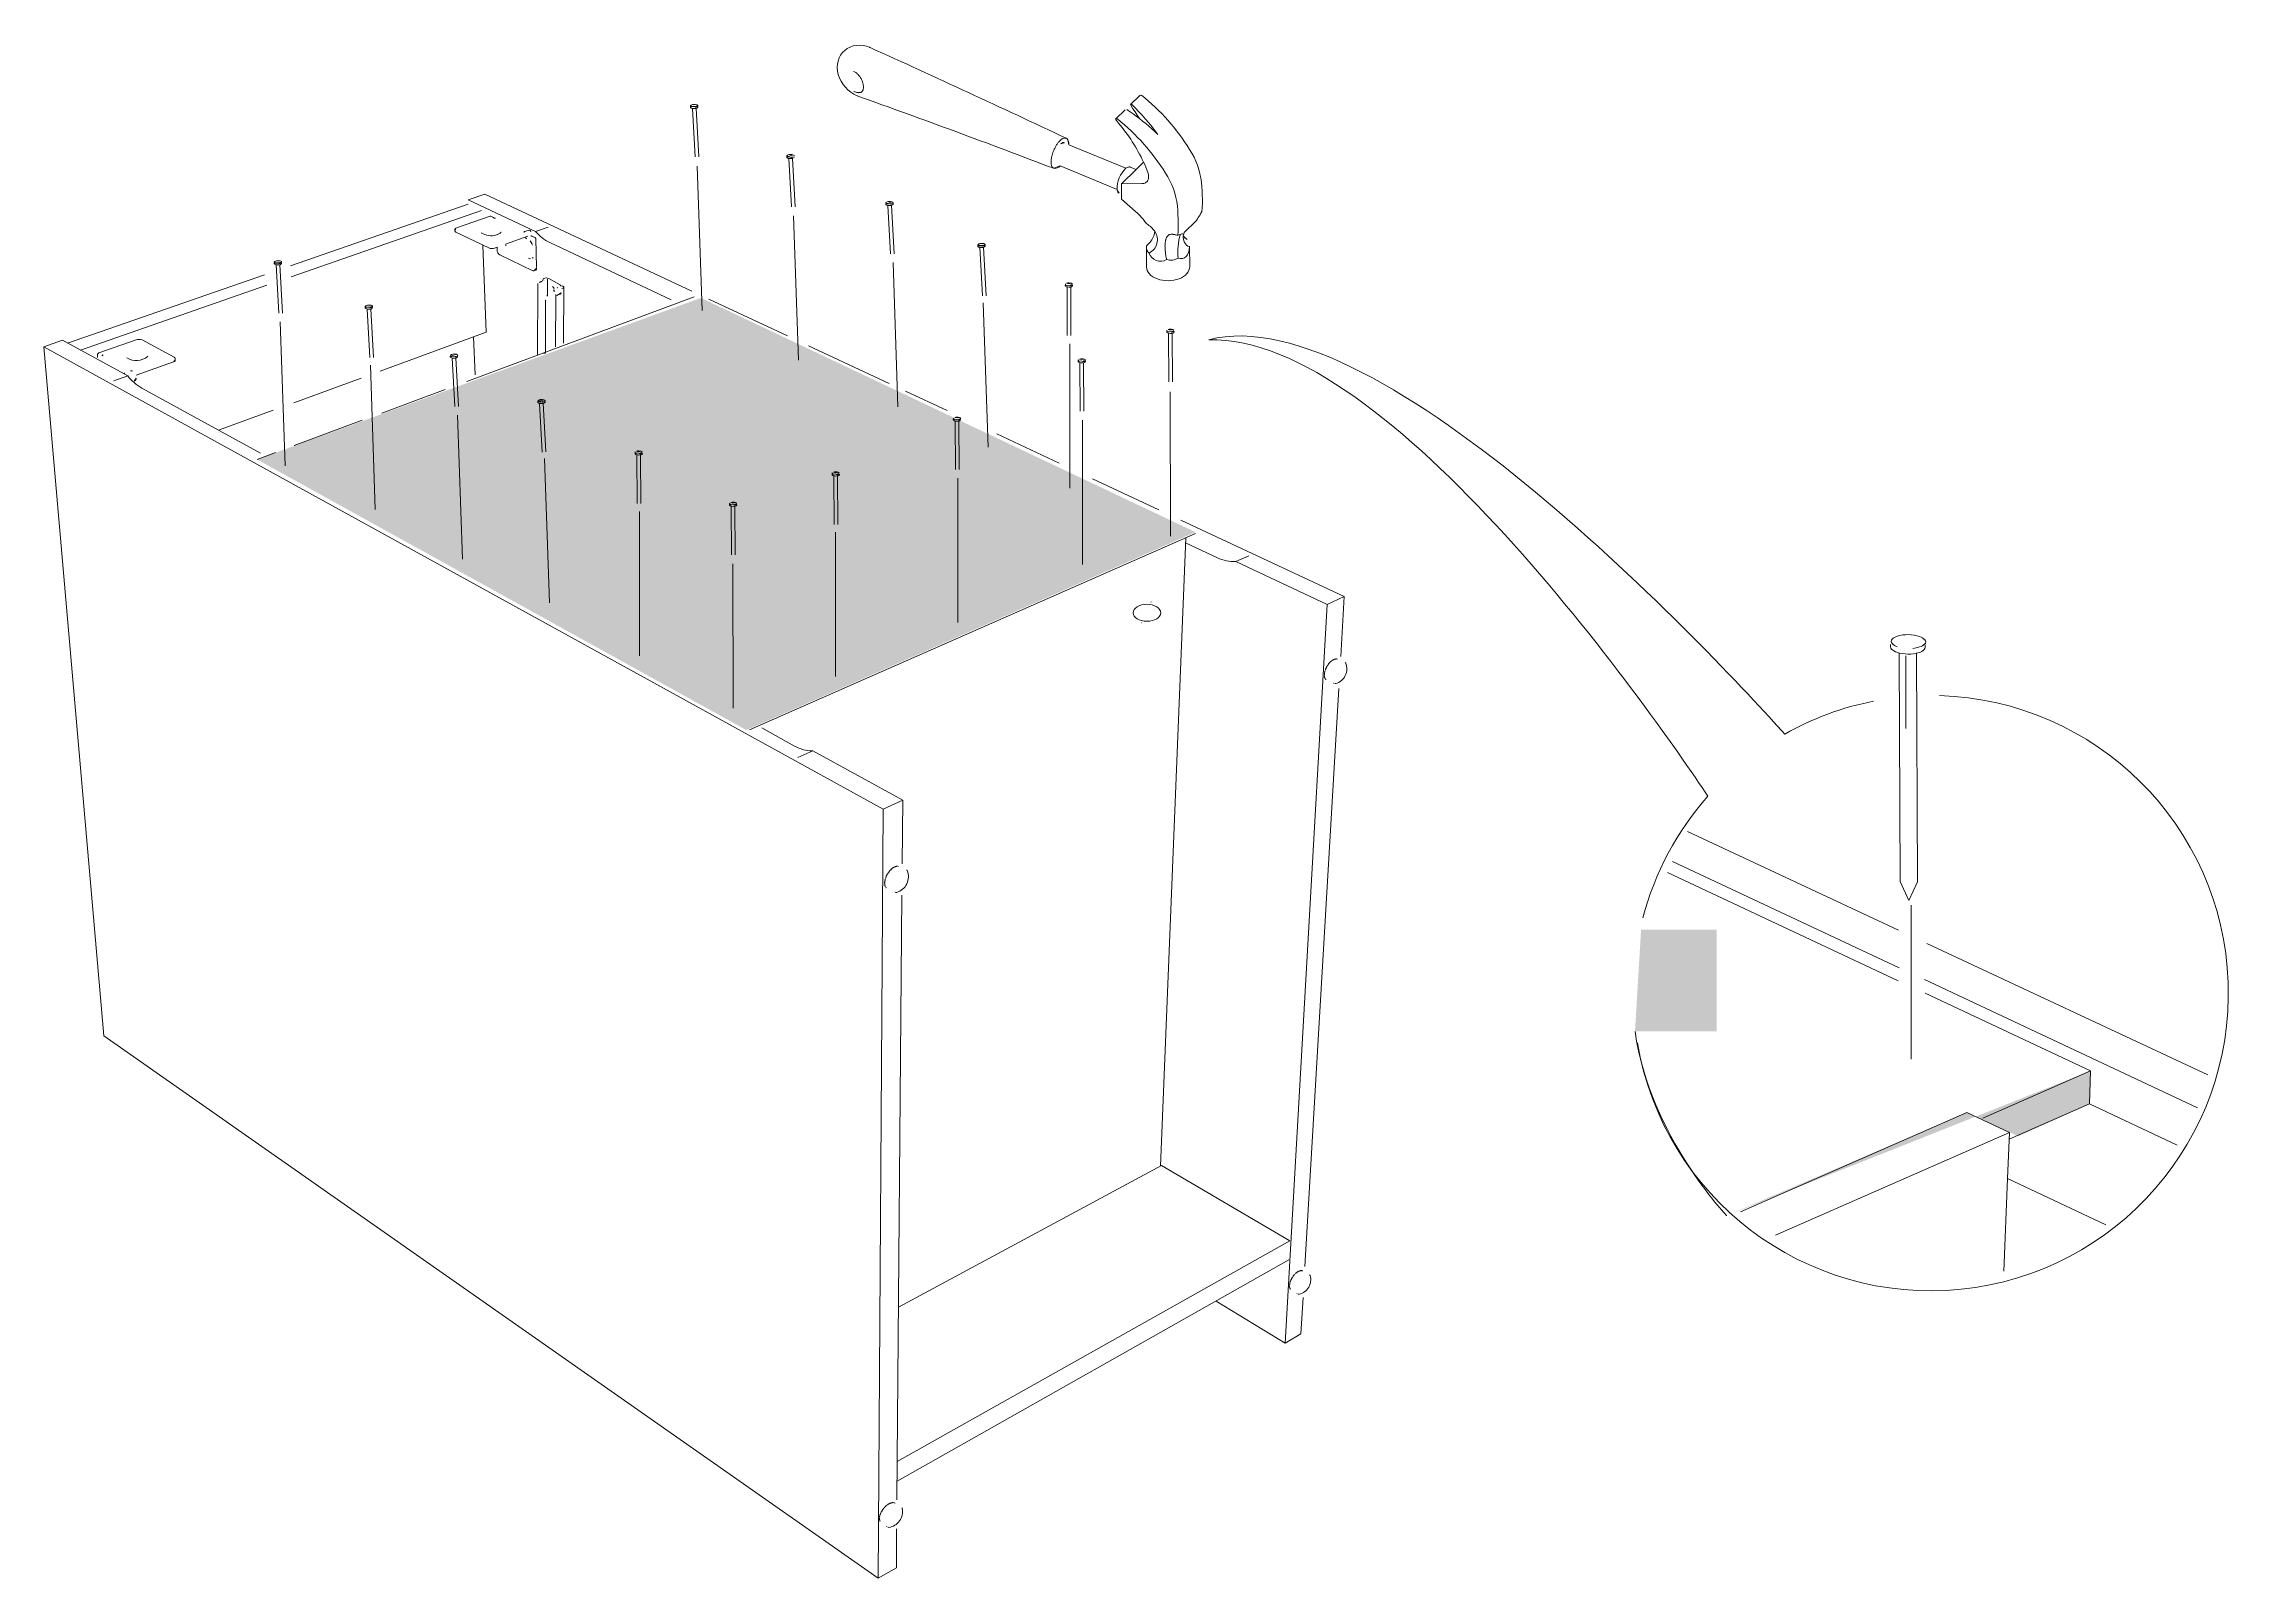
# Model space of a CAD drawing. Header units: metres. Extents: x -27.1 to 47.9, y -10.7 to 6.6.
# Drawn here: x 3.207 to 6.007, y -5.137 to -3.171 of the extents above; entities that cross this region are included whole.
import ezdxf

# ---------------------------------------------------------------- set-up
doc = ezdxf.new("R2010")
doc.units = ezdxf.units.M
doc.header["$MEASUREMENT"] = 0
doc.layers.add('PDF_Working_Num_Penna__1_Num_Penna__1_Num_Penna__1_Num_Penna__1_Num_Penna__1_Num_Penna__1', color=7, linetype='Continuous', lineweight=18, true_color=0xd1d2d4)
doc.layers.add('PDF_Working_Num_Penna__7_Num_Penna__7_Num_Penna__7_Num_Penna__7_Num_Penna__7_Num_Penna__7', color=7, linetype='Continuous', lineweight=18)
doc.styles.add('GENERATED_STYLE_1', font='Arial')

msp = doc.modelspace()

# ---------------------------------------------------------------- hatches: boundary and pattern name
at = {"layer": 'PDF_Working_Num_Penna__1_Num_Penna__1_Num_Penna__1_Num_Penna__1_Num_Penna__1_Num_Penna__1', "linetype": 'Continuous', "lineweight": 18, "true_color": 0xd1d2d4}
for points in [[(4.6831, -3.7964), (4.0494, -3.4964), (3.4806, -3.7033), (4.1077, -4.05)], [(5.2541, -4.3056), (5.2463, -4.436), (5.351, -4.436), (5.351, -4.3056)], [(5.6828, -4.5451), (5.7374, -4.5703), (5.8286, -4.5289), (5.8301, -4.4866)], [(5.6716, -4.54), (5.3639, -4.6719), (5.6828, -4.5451)]]:
    msp.add_hatch(color=254, dxfattribs=at).paths.add_polyline_path(points)

# ---------------------------------------------------------------- linework, layer by layer
at = {"layer": 'PDF_Working_Num_Penna__7_Num_Penna__7_Num_Penna__7_Num_Penna__7_Num_Penna__7_Num_Penna__7', "color": 7, "linetype": 'Continuous', "lineweight": 18, "flags": 128}
for points in [[(4.5175, -3.2919, 0.004032), (4.2662, -3.1757), (4.266, -3.1756), (4.2655, -3.1754), (4.265, -3.1753)], [(4.5196, -3.2938), (4.5193, -3.2933), (4.5189, -3.2929), (4.5186, -3.2926), (4.5183, -3.2923), (4.5179, -3.2921), (4.5175, -3.2919, 0.293827), (4.5094, -3.2951), (4.5087, -3.2958), (4.5081, -3.2965), (4.5075, -3.2972), (4.5069, -3.2979), (4.5063, -3.2987), (4.5057, -3.2996), (4.5051, -3.3004), (4.5046, -3.3013), (4.5041, -3.3021), (4.5036, -3.303), (4.5031, -3.3039), (4.5027, -3.3048), (4.5022, -3.3057), (4.5018, -3.3066), (4.5014, -3.3075), (4.501, -3.3084), (4.5004, -3.3102), (4.4998, -3.3119), (4.4993, -3.3136), (4.4991, -3.3145), (4.4989, -3.3154), (4.4987, -3.3162), (4.4985, -3.317), (4.4984, -3.3179), (4.4983, -3.3187), (4.4982, -3.3195), (4.4981, -3.3203), (4.4981, -3.3211), (4.498, -3.3219), (4.498, -3.3227), (4.4981, -3.3235), (4.4981, -3.3242), (4.4982, -3.3249), (4.4983, -3.3256), (4.4985, -3.3262), (4.4986, -3.3268), (4.4988, -3.3273), (4.499, -3.3279), (4.4993, -3.3284), (4.4996, -3.3289), (4.4999, -3.3293), (4.5003, -3.3296), (4.5006, -3.3299), (4.501, -3.3302), (4.5015, -3.3304, 0.005278), (4.2497, -3.2376), (4.2499, -3.2377)], [(4.5997, -3.2487), (4.6017, -3.2488, -0.041353), (4.6348, -3.287), (4.6311, -3.2834), (4.6272, -3.2799), (4.6234, -3.2764), (4.6194, -3.2731), (4.6153, -3.2698), (4.6112, -3.2665), (4.6085, -3.2624), (4.6057, -3.2582), (4.6028, -3.2541), (4.5997, -3.2487), (4.6117, -3.2369), (4.6139, -3.2368, -0.08518), (4.6756, -3.3062, -0.115403), (4.6908, -3.3484), (4.6913, -3.3539), (4.6916, -3.3593), (4.6918, -3.3648), (4.6919, -3.3701), (4.6919, -3.3754), (4.6917, -3.3807), (4.6914, -3.3859), (4.6901, -3.3879), (4.6889, -3.3898), (4.6878, -3.3915), (4.6867, -3.3932), (4.6855, -3.3951), (4.6842, -3.3972), (4.6688, -3.4124), (4.6685, -3.4132), (4.6682, -3.4139), (4.668, -3.4146), (4.6678, -3.4153), (4.6676, -3.4161), (4.6675, -3.4169, 0.318388), (4.6754, -3.4311), (4.6755, -3.4309), (4.6755, -3.4306), (4.6755, -3.4302), (4.6755, -3.43), (4.6757, -3.4564)], [(4.5928, -3.2554), (4.5808, -3.2673), (4.5843, -3.2724, -0.067106), (4.6166, -3.3225), (4.618, -3.3257), (4.6194, -3.329), (4.6208, -3.3322), (4.622, -3.3355), (4.6225, -3.3369), (4.6228, -3.3383), (4.623, -3.3397), (4.6231, -3.3411), (4.623, -3.3424), (4.6228, -3.3436), (4.6225, -3.3447), (4.6221, -3.3457), (4.6215, -3.3467), (4.6208, -3.3475), (4.62, -3.3483), (4.619, -3.3489), (4.618, -3.3493), (4.6169, -3.3497), (4.6157, -3.3499), (4.6144, -3.35), (4.5883, -3.3503)], [(4.667, -3.4142), (4.6658, -3.4145), (4.6648, -3.4148), (4.6638, -3.4151), (4.6628, -3.4154), (4.6617, -3.4158), (4.6606, -3.4162), (4.6608, -3.411), (4.661, -3.4058), (4.661, -3.4005), (4.661, -3.3951), (4.6607, -3.3897), (4.6604, -3.3842), (4.66, -3.3787, 0.115121), (4.6447, -3.3366, 0.085167), (4.583, -3.2672), (4.5808, -3.2673)], [(4.5939, -3.3304, 0.213584), (4.5826, -3.3574), (4.5097, -3.3271)], [(4.6063, -3.3855), (4.6083, -3.3874), (4.6103, -3.3893), (4.6122, -3.3912), (4.614, -3.3932), (4.6157, -3.3953), (4.6173, -3.3974), (4.6189, -3.3996), (4.6191, -3.3999), (4.6194, -3.4001), (4.6197, -3.4004), (4.6199, -3.4007), (4.6202, -3.4011), (4.6206, -3.4016, -0.093121), (4.6309, -3.411)], [(3.7353, -3.4121), (3.7776, -3.4324, 0.176788), (3.7849, -3.4325), (3.7881, -3.4314), (3.7882, -3.435, 0.256606), (3.7916, -3.4412), (3.8338, -3.4615)], [(3.7933, -3.412), (3.7932, -3.4123), (3.793, -3.4125), (3.7926, -3.413), (3.792, -3.4135), (3.7914, -3.4139), (3.7906, -3.4143), (3.7897, -3.4148), (3.7888, -3.4151), (3.7881, -3.4153), (3.7875, -3.4155, -0.24708), (3.768, -3.4129)], [(4.0113, -3.499), (3.8556, -3.4256, -0.09759), (3.8375, -3.4115), (3.8535, -3.4058)], [(4.6237, -3.4389, 0.484203), (4.646, -3.4474), (4.6458, -3.446), (4.6455, -3.4446), (4.6453, -3.4431), (4.645, -3.4417), (4.6448, -3.4403), (4.6446, -3.4389), (4.6445, -3.4375), (4.6443, -3.4361), (4.6442, -3.4349), (4.6442, -3.4337), (4.6441, -3.4324), (4.6441, -3.4313), (4.644, -3.4301), (4.6441, -3.429), (4.6441, -3.4279), (4.6442, -3.4268), (4.6442, -3.4259), (4.6443, -3.425), (4.6445, -3.4242), (4.6446, -3.4233), (4.6448, -3.4225), (4.645, -3.4218), (4.6452, -3.4211), (4.6454, -3.4204), (4.6456, -3.4198), (4.6459, -3.4192), (4.6462, -3.4186), (4.6465, -3.4181), (4.6468, -3.4176), (4.6472, -3.4172), (4.6475, -3.4168), (4.6479, -3.4165), (4.6484, -3.4161), (4.6488, -3.4158), (4.6493, -3.4156), (4.6498, -3.4153), (4.6503, -3.4152), (4.6508, -3.415), (4.6519, -3.4149), (4.6526, -3.4148), (4.6532, -3.4149), (4.6539, -3.4149), (4.6547, -3.415), (4.6554, -3.4152), (4.6562, -3.4153), (4.657, -3.4156), (4.6579, -3.4158), (4.6592, -3.416), (4.6606, -3.4162)], [(4.6637, -3.4151, 0.101066), (4.661, -3.4453, -0.203079), (4.6461, -3.4474)], [(3.8689, -3.4801), (3.8689, -3.4798), (3.8687, -3.4795), (3.8684, -3.4792), (3.8681, -3.479), (3.8545, -3.4715, 0.214948), (3.8479, -3.4714), (3.8478, -3.4715), (3.8475, -3.4717)], [(3.4852, -3.6953), (3.3328, -3.6118, -0.091963), (3.315, -3.5964), (3.2312, -3.5506), (3.2072, -3.5589), (3.2844, -4.4417), (4.2767, -5.1365), (4.2998, -5.1232)], [(3.276, -3.5701), (3.276, -3.5695), (3.2761, -3.569), (3.2763, -3.5684), (3.2767, -3.5679), (3.2771, -3.5674), (3.2775, -3.5671), (3.278, -3.5668), (3.3256, -3.5502, -0.189379), (3.3332, -3.5503), (3.3745, -3.5725), (3.3749, -3.5728), (3.3752, -3.5731), (3.3754, -3.5734), (3.3755, -3.5737), (3.3757, -3.5762)], [(4.7514, -3.8267), (4.7349, -3.8341, -0.133244), (4.7112, -3.8292), (4.6705, -3.81)], [(5.6182, -3.941), (5.6182, -3.9441, -0.205658), (5.617, -3.9468, -0.116181), (5.6104, -3.9507, -0.078952), (5.5961, -3.9527, -0.077372), (5.5817, -3.9503, -0.113407), (5.5751, -3.9463, -0.200554), (5.5739, -3.9435), (5.5739, -3.9404)], [(5.6022, -3.9453, 0.047478), (5.611, -3.9435, 0.115042), (5.6176, -3.9397, 0.425993), (5.6176, -3.9342, 0.113937), (5.611, -3.9302, 0.077604), (5.5966, -3.9277, 0.078654), (5.5823, -3.9298, 0.116517), (5.5757, -3.9336, 0.427215), (5.5757, -3.9392, 0.113212), (5.5823, -3.9432)], [(4.8748, -3.9635), (4.8752, -3.9638), (4.8754, -3.9639), (4.8756, -3.9642, -0.446503), (4.8628, -3.9905), (4.8622, -3.9905), (4.8619, -3.9905)], [(4.3074, -4.2214), (4.3081, -4.1398), (4.1926, -4.0766, -0.137627), (4.1695, -4.0704), (4.1273, -4.0472)], [(4.3129, -4.2293), (4.3133, -4.2296), (4.3136, -4.2297), (4.3138, -4.23, -0.446468), (4.3002, -4.2579), (4.2995, -4.2579), (4.2993, -4.2579)], [(4.8293, -4.7479), (4.8297, -4.7482), (4.8299, -4.7483), (4.83, -4.7485, -0.433373), (4.8159, -4.7727), (4.8153, -4.7726), (4.8151, -4.7726)], [(4.3067, -5.0464), (4.3071, -5.0467), (4.3073, -5.0469), (4.3074, -5.0471, -0.433731), (4.2901, -5.0713), (4.2895, -5.0712), (4.2893, -5.0711)]]:
    msp.add_lwpolyline(points, format="xyb", dxfattribs=at)
for points in [[(4.2452, -3.2319), (4.2462, -3.2323), (4.2472, -3.2326), (4.2481, -3.2329), (4.249, -3.2331), (4.2499, -3.2333), (4.2507, -3.2334), (4.2515, -3.2335), (4.2523, -3.2334), (4.2529, -3.2334), (4.2536, -3.2333), (4.2541, -3.2331), (4.2547, -3.2328), (4.2552, -3.2326), (4.2556, -3.2322), (4.256, -3.2318), (4.2564, -3.2313), (4.2567, -3.2308), (4.2569, -3.2303), (4.2571, -3.2297), (4.2573, -3.2291), (4.2574, -3.2285), (4.2575, -3.2278), (4.2576, -3.2271), (4.2576, -3.2263), (4.2576, -3.2255), (4.2575, -3.2247), (4.2574, -3.2238), (4.2572, -3.223), (4.2571, -3.2221), (4.2568, -3.2212), (4.2566, -3.2203), (4.2563, -3.2194), (4.2559, -3.2184), (4.2555, -3.2175), (4.2551, -3.2165), (4.2546, -3.2155), (4.254, -3.2146), (4.2535, -3.2137), (4.2529, -3.2128), (4.2522, -3.2119), (4.2515, -3.211), (4.2507, -3.2101), (4.2498, -3.2093), (4.249, -3.2085), (4.248, -3.2078), (4.2471, -3.2072), (4.2461, -3.2067), (4.2451, -3.2062)], [(4.0385, -3.2536), (4.0419, -3.3158)], [(4.0432, -3.2534), (4.0466, -3.3156)], [(4.5952, -3.2552), (4.5993, -3.2579), (4.6033, -3.2607), (4.6073, -3.2636), (4.6112, -3.2665)], [(4.5994, -3.3288), (4.5988, -3.3286), (4.598, -3.3286), (4.5973, -3.3287), (4.5965, -3.3289), (4.5956, -3.3293), (4.5947, -3.3297), (4.5939, -3.3304), (4.5209, -3.3001)], [(4.0509, -3.5124), (4.0447, -3.3276)], [(4.162, -3.3178), (4.1654, -3.3799)], [(4.1667, -3.3176), (4.1701, -3.3798)], [(4.6166, -3.3225), (4.6069, -3.332), (4.5994, -3.3288)], [(4.6069, -3.332), (4.5883, -3.3503), (4.5884, -3.3636)], [(3.5236, -3.4552), (3.7512, -3.3763)], [(3.7683, -3.3844), (3.5244, -3.4693)], [(3.7723, -3.3634), (3.751, -3.3707)], [(3.751, -3.3708), (3.8374, -3.4115)], [(4.0379, -3.4877), (3.7723, -3.3634)], [(4.2887, -3.3779), (4.2921, -3.4401)], [(4.2934, -3.3777), (4.2968, -3.4399)], [(4.5884, -3.37), (4.6063, -3.3856)], [(3.736, -3.4068), (3.7792, -3.3917), (3.7795, -3.3916), (3.7799, -3.3916), (3.7803, -3.3918)], [(4.1744, -3.5761), (4.1682, -3.3914)], [(3.7743, -3.5403), (3.77, -3.4287)], [(3.8277, -3.4173), (3.7989, -3.4275)], [(3.8389, -3.4576), (3.8377, -3.4203)], [(4.4066, -3.4316), (4.41, -3.4938)], [(4.4113, -3.4315), (4.4147, -3.4937)], [(4.6202, -3.4306), (4.6204, -3.4568)], [(3.2378, -3.5542), (3.4902, -3.4668)], [(3.5051, -3.4538), (3.5085, -3.516)], [(3.5098, -3.4536), (3.5132, -3.5158)], [(4.3019, -3.6359), (4.2957, -3.4511)], [(3.493, -3.4802), (3.2544, -3.5633)], [(4.0409, -3.4948), (3.7493, -3.6033)], [(3.8398, -3.5691), (3.8402, -3.4788)], [(3.8521, -3.4942), (3.8525, -3.4939), (3.8528, -3.4937), (3.853, -3.4725)], [(3.8632, -3.5591), (3.8636, -3.4928)], [(3.8733, -3.5545), (3.8738, -3.4829)], [(4.1602, -3.545), (4.0597, -3.4979)], [(4.5186, -3.4822), (4.5188, -3.5445)], [(4.5233, -3.4822), (4.5235, -3.5445)], [(3.5166, -3.7116), (3.5104, -3.5269)], [(3.6216, -3.5106), (3.625, -3.5728)], [(3.6263, -3.5104), (3.6297, -3.5726)], [(3.8501, -3.5672), (3.8504, -3.4999)], [(4.4174, -3.6877), (4.4112, -3.5029)], [(3.6383, -3.5901), (3.7743, -3.5403)], [(3.7599, -3.5949), (3.758, -3.5463)], [(4.6486, -3.5415), (4.6488, -3.6038)], [(4.6533, -3.5416), (4.6535, -3.6039)], [(4.2767, -5.1365), (4.2827, -4.1515), (3.2072, -3.5589)], [(3.3257, -3.5952), (3.3734, -3.5783)], [(3.6321, -3.7674), (3.626, -3.5827)], [(3.7307, -3.5733), (3.7341, -3.6355)], [(3.7354, -3.5732), (3.7388, -3.6354)], [(4.2904, -3.6059), (4.1874, -3.5577)], [(4.5221, -3.74), (4.5219, -3.5553)], [(4.5351, -3.5793), (4.5353, -3.6416)], [(4.5398, -3.5794), (4.54, -3.6416)], [(3.2969, -3.6028), (3.315, -3.5964)], [(3.5277, -3.6306), (3.614, -3.599)], [(3.7218, -3.6136), (3.6403, -3.6439)], [(3.8427, -3.6316), (3.8461, -3.6938)], [(3.8474, -3.6314), (3.8508, -3.6936)], [(4.3648, -3.6408), (4.3116, -3.6158)], [(4.651, -3.8015), (4.6508, -3.6168)], [(3.4313, -3.6658), (3.5012, -3.6403)], [(3.6151, -3.6532), (3.5282, -3.6856)], [(3.7437, -3.8312), (3.7375, -3.6464)], [(4.3752, -3.654), (4.3754, -3.7163)], [(4.3799, -3.6541), (4.3801, -3.7163)], [(4.5385, -3.8379), (4.5383, -3.6532)], [(3.5043, -3.6945), (3.4806, -3.7033)], [(4.5083, -3.7079), (4.4284, -3.6705)], [(3.8553, -3.8869), (3.8491, -3.7022)], [(3.9673, -3.6973), (3.9675, -3.7596)], [(3.972, -3.6974), (3.9722, -3.7597)], [(4.2198, -3.7242), (4.22, -3.7865)], [(4.2245, -3.7243), (4.2247, -3.7866)], [(4.3786, -3.9121), (4.3784, -3.7273)], [(4.636, -3.7677), (4.5513, -3.728)], [(3.9708, -3.9547), (3.9706, -3.7699)], [(4.0883, -3.7631), (4.0885, -3.8254)], [(4.093, -3.7631), (4.0932, -3.8254)], [(4.1117, -4.0497), (4.6833, -3.7983)], [(4.222, -3.9812), (4.2218, -3.7965)], [(4.6708, -3.8039), (4.6383, -4.6084)], [(4.8693, -3.9559), (4.8738, -3.879), (4.6645, -3.781)], [(4.7349, -3.8341), (4.8517, -3.8892)], [(4.0906, -4.0219), (4.0904, -3.8372)], [(4.8517, -3.8892), (4.798, -4.8352)], [(4.8738, -3.879), (4.8517, -3.8892)], [(5.585, -3.9513), (5.586, -4.244)], [(5.5932, -3.9548), (5.5933, -4.0481)], [(5.6071, -3.9515), (5.6081, -4.2443)], [(4.8234, -4.7373), (4.8669, -3.9967)], [(4.1737, -4.0851), (4.1926, -4.0766)], [(4.2827, -4.1515), (4.3081, -4.1398)], [(5.584, -4.3063), (5.3135, -4.1797)], [(5.5848, -4.3545), (5.2942, -4.2183)], [(5.2881, -4.2324), (5.5836, -4.371)], [(5.5971, -4.2685), (5.586, -4.244)], [(5.6081, -4.2443), (5.5971, -4.2685)], [(4.307, -4.2613), (4.3005, -5.0361)], [(5.6, -4.2744), (5.6, -4.4717)], [(5.9802, -4.4918), (5.6202, -4.3233)], [(5.9672, -4.5338), (5.6171, -4.3697)], [(5.6182, -4.3872), (5.8301, -4.4866)], [(5.7258, -4.5741), (5.8286, -4.5289), (5.8301, -4.4866), (5.6921, -4.5473)], [(5.9412, -4.5818), (5.8286, -4.5289)], [(5.6055, -4.5688), (5.6716, -4.54), (5.7261, -4.5653)], [(5.6055, -4.5688), (5.3813, -4.6673)], [(5.4262, -4.6972), (5.7261, -4.5653)], [(5.7261, -4.5653), (5.7237, -4.6244)], [(4.3026, -4.7892), (4.6397, -4.6077)], [(4.6397, -4.6077), (4.8041, -4.7044)], [(5.7237, -4.6244), (5.7189, -4.7432)], [(5.8495, -4.6837), (5.7238, -4.6244)], [(4.8027, -4.7288), (4.3007, -5.0123)], [(4.8041, -4.7044), (4.3009, -4.987)], [(4.798, -4.8352), (4.7094, -4.7815)], [(4.8211, -4.777), (4.8183, -4.8235), (4.798, -4.8352)], [(4.3002, -5.0731), (4.2998, -5.1232)]]:
    msp.add_lwpolyline(points, dxfattribs=at)
for points in [[(4.036, -3.2514), (4.036, -3.2521, 0.197813), (4.0363, -3.2527, 0.115026), (4.0377, -3.2534, 0.157668), (4.044, -3.2532, 0.113151), (4.0452, -3.2523, 0.206615), (4.0454, -3.2517)], [(4.0455, -3.2502, 0.203961), (4.0452, -3.2496, 0.115199), (4.0437, -3.2489, 0.077008), (4.0407, -3.2485, 0.080595), (4.0376, -3.2491, 0.116144), (4.0363, -3.25, 0.430821), (4.0363, -3.2511, 0.115398)], [(4.042, -3.2522, 0.048995), (4.0439, -3.2517, 0.109163)], [(4.1595, -3.3156), (4.1595, -3.3163, 0.197813), (4.1598, -3.3168, 0.112425), (4.1613, -3.3176, 0.075683), (4.1643, -3.318, 0.077537), (4.1674, -3.3174, 0.113151)], [(4.1672, -3.313, 0.077008), (4.1642, -3.3126, 0.080595), (4.1611, -3.3132, 0.118471), (4.1598, -3.3141, 0.430449), (4.1599, -3.3153, 0.117817)], [(4.1656, -3.3163, 0.046753), (4.1674, -3.3158, 0.108959)], [(4.5015, -3.3304, 0.293017), (4.5097, -3.3271)], [(4.2956, -3.3754), (4.2956, -3.376, -0.209062), (4.2954, -3.3766, -0.113151), (4.2941, -3.3775, -0.076087), (4.291, -3.3781, -0.074248), (4.288, -3.3778, -0.112425), (4.2865, -3.377, -0.202561), (4.2862, -3.3764)], [(4.294, -3.3732, 0.077008), (4.2909, -3.3728, 0.080595), (4.2879, -3.3734, 0.118471), (4.2865, -3.3743, 0.43221), (4.2866, -3.3755, 0.115398)], [(4.2923, -3.3765, 0.049028), (4.2941, -3.376, 0.111489)], [(4.6271, -3.422, 0.138558), (4.6309, -3.411, -0.460056), (4.6237, -3.4389, -0.239055), (4.6202, -3.4306), (4.6202, -3.4304), (4.6202, -3.4301), (4.6202, -3.4298), (4.6216, -3.4285), (4.6229, -3.4272), (4.624, -3.426), (4.625, -3.4248), (4.626, -3.4235)], [(4.4041, -3.4295), (4.4041, -3.4301, 0.203961), (4.4044, -3.4307, 0.112425), (4.4059, -3.4315, 0.157668), (4.4121, -3.4312, 0.113151), (4.4133, -3.4304, 0.209062), (4.4135, -3.4298)], [(4.4136, -3.4282, 0.199219), (4.4133, -3.4277, 0.110379), (4.4119, -3.4269, 0.077008), (4.4088, -3.4265, 0.080568), (4.4057, -3.4271, 0.116144), (4.4044, -3.428, 0.208034)], [(4.4102, -3.4302, 0.046753), (4.412, -3.4297, 0.111489)], [(4.6675, -3.4169), (4.6683, -3.4177), (4.669, -3.4186), (4.6698, -3.4193), (4.6705, -3.42), (4.6714, -3.4207), (4.6724, -3.4215, -0.123504)], [(3.5026, -3.4517), (3.5026, -3.4523, 0.197813), (3.5029, -3.4529, 0.115026), (3.5044, -3.4536, 0.157668), (3.5106, -3.4534, 0.113151), (3.5118, -3.4525, 0.206615), (3.512, -3.4519)], [(3.5121, -3.4504, 0.203961), (3.5118, -3.4498, 0.115199), (3.5103, -3.4491, 0.077008), (3.5073, -3.4487, 0.080595), (3.5042, -3.4493, 0.116144), (3.5029, -3.4502, 0.430821), (3.503, -3.4514, 0.115398)], [(3.5087, -3.4524, 0.048995), (3.5105, -3.4519, 0.109163)], [(4.5163, -3.4799), (4.5163, -3.4805, 0.203309), (4.5165, -3.4811, 0.110919), (4.5179, -3.482, 0.157504), (4.5241, -3.4821, 0.118459), (4.5254, -3.4812, 0.207822), (4.5257, -3.4807)], [(4.5242, -3.4777, 0.157312), (4.518, -3.4776, 0.11928)], [(4.5223, -3.4809, 0.050781), (4.5242, -3.4805, 0.11469), (4.5256, -3.4797, 0.429933)], [(3.6191, -3.5084), (3.6192, -3.5091, 0.197813), (3.6194, -3.5097, 0.115026), (3.6209, -3.5104, 0.157668), (3.6271, -3.5102, 0.113151), (3.6283, -3.5093, 0.206615), (3.6286, -3.5087)], [(3.6286, -3.5072, 0.203961), (3.6283, -3.5066, 0.115199), (3.6269, -3.5058, 0.077008), (3.6238, -3.5055, 0.080595), (3.6208, -3.5061, 0.116144), (3.6194, -3.507, 0.430821), (3.6195, -3.5081, 0.115398)], [(3.6252, -3.5092, 0.048995), (3.627, -3.5087, 0.109163)], [(4.6556, -3.5394), (4.6556, -3.54, -0.207822), (4.6554, -3.5406, -0.123241), (4.654, -3.5414, -0.079502), (4.6509, -3.5419, -0.077512), (4.6479, -3.5413, -0.113261), (4.6465, -3.5405, -0.197907), (4.6462, -3.5399)], [(4.6541, -3.537, 0.156576), (4.648, -3.537, 0.121902)], [(4.6522, -3.5403, 0.04387), (4.6541, -3.5399, 0.116885), (4.6555, -3.5391, 0.428352)], [(3.7282, -3.5712), (3.7282, -3.5718, 0.197813), (3.7285, -3.5724, 0.115026), (3.73, -3.5732, 0.157925), (3.7361, -3.573, 0.113151), (3.7374, -3.5721, 0.209062), (3.7376, -3.5715)], [(3.736, -3.5686, 0.077008), (3.7329, -3.5682, 0.080595), (3.7299, -3.5688, 0.118471), (3.7285, -3.5697, 0.208034)], [(3.7343, -3.5719, 0.049028), (3.7361, -3.5714, 0.113816)], [(4.5327, -3.577), (4.5327, -3.5777, 0.197907), (4.533, -3.5782, 0.110919), (4.5344, -3.5791, 0.15823), (4.5405, -3.5792, 0.118459), (4.5419, -3.5784, 0.207822), (4.5421, -3.5778)], [(4.5406, -3.5748, 0.158995), (4.5345, -3.5747, 0.11928)], [(4.5387, -3.578, 0.046195), (4.5406, -3.5777, 0.11928), (4.542, -3.5768, 0.203309)], [(3.8403, -3.6294), (3.8403, -3.6301, 0.200879), (3.8406, -3.6307, 0.115026), (3.842, -3.6314, 0.157925), (3.8481, -3.6312, 0.113151), (3.8495, -3.6303, 0.209062), (3.8497, -3.6297)], [(3.848, -3.6269, 0.077008), (3.8449, -3.6265, 0.079165), (3.8419, -3.6271, 0.118471), (3.8406, -3.628, 0.208034)], [(3.8463, -3.6302, 0.046753), (3.8482, -3.6297, 0.111701)], [(4.3728, -3.6517), (4.3728, -3.6524, 0.197907), (4.3731, -3.653, 0.110919), (4.3745, -3.6538, 0.15823), (4.3806, -3.6539, 0.118459), (4.382, -3.6531, 0.207822), (4.3822, -3.6525)], [(4.3807, -3.6495, 0.158995), (4.3746, -3.6494, 0.11928)], [(4.3789, -3.6527, 0.046195), (4.3807, -3.6524, 0.11928), (4.3821, -3.6515, 0.203309)], [(3.965, -3.695), (3.965, -3.6957, 0.197907), (3.9652, -3.6963, 0.110919), (3.9666, -3.6971, 0.157504), (3.9728, -3.6972, 0.118459), (3.9741, -3.6964, 0.207822), (3.9744, -3.6958)], [(3.9728, -3.6929, 0.157775), (3.9667, -3.6928, 0.11928)], [(3.971, -3.6961, 0.046195), (3.9728, -3.6957, 0.116885), (3.9742, -3.6949, 0.429948)], [(4.2175, -3.7219), (4.2175, -3.7226, 0.197907), (4.2177, -3.7232, 0.110919), (4.2191, -3.724, 0.157504), (4.2253, -3.7241, 0.118459), (4.2266, -3.7233, 0.207822), (4.2269, -3.7227)], [(4.2253, -3.7197, 0.157775), (4.2192, -3.7197, 0.11928)], [(4.2235, -3.723, 0.046195), (4.2253, -3.7226, 0.116885), (4.2267, -3.7218, 0.429948)], [(4.086, -3.7608), (4.086, -3.7614, 0.197907), (4.0862, -3.762, 0.110919), (4.0876, -3.7629, 0.157504), (4.0938, -3.7629, 0.118459), (4.0951, -3.7621, 0.207822), (4.0954, -3.7615)], [(4.0939, -3.7586, 0.157775), (4.0877, -3.7585, 0.11928)], [(4.092, -3.7618, 0.046195), (4.0939, -3.7614, 0.116885), (4.0953, -3.7606, 0.429948)]]:
    msp.add_lwpolyline(points, format="xyb", close=True, dxfattribs=at)
for points in [[(4.5151, -3.2976), (4.5145, -3.2975), (4.5139, -3.2974), (4.5132, -3.2975), (4.5125, -3.2978), (4.5117, -3.2981), (4.511, -3.2986), (4.5102, -3.2992)], [(4.5196, -3.2938), (4.52, -3.2946), (4.5203, -3.2955), (4.5205, -3.2964), (4.5207, -3.2974), (4.5208, -3.2986), (4.5209, -3.2993), (4.5209, -3.3001)], [(4.5855, -3.3624), (4.5849, -3.362), (4.5843, -3.3616), (4.5838, -3.361), (4.5834, -3.3602), (4.5831, -3.3594), (4.5828, -3.3584)], [(4.5884, -3.37), (4.5884, -3.3636)], [(3.7342, -3.4109), (3.7341, -3.4085), (3.7341, -3.4082), (3.7343, -3.4079), (3.7346, -3.4075), (3.735, -3.4073), (3.7355, -3.407)], [(3.7353, -3.4121), (3.7349, -3.4119), (3.7346, -3.4117), (3.7344, -3.4114), (3.7343, -3.4112)], [(3.7803, -3.3918), (3.7836, -3.3933)], [(3.784, -3.394), (3.7834, -3.3938), (3.7832, -3.3936), (3.7831, -3.3934), (3.7832, -3.3932)], [(3.7837, -3.3934), (3.784, -3.3936), (3.7842, -3.3938)], [(3.7843, -3.3941), (3.7847, -3.3942), (3.7852, -3.3942), (3.7856, -3.3942), (3.786, -3.3941)], [(3.7927, -3.392), (3.7924, -3.392)], [(3.8234, -3.4115), (3.8231, -3.4116), (3.8229, -3.4118), (3.8227, -3.4119), (3.8227, -3.4121), (3.8229, -3.4123), (3.8231, -3.4125)], [(3.8234, -3.4115), (3.8294, -3.4094), (3.8299, -3.4095)], [(3.8303, -3.4096), (3.8307, -3.4099), (3.831, -3.4102), (3.8313, -3.4107), (3.8314, -3.4112)], [(3.7996, -3.4295), (3.7993, -3.4285)], [(3.825, -3.4188), (3.825, -3.4194), (3.8252, -3.42), (3.8254, -3.4204), (3.8258, -3.4208)], [(3.833, -3.427), (3.8325, -3.4261), (3.832, -3.4253), (3.8315, -3.4245), (3.831, -3.4238), (3.8304, -3.4232)], [(3.832, -3.4172), (3.8318, -3.4167), (3.8317, -3.4163)], [(3.8366, -3.4188), (3.8333, -3.4172), (3.8329, -3.4171), (3.8325, -3.4171)], [(3.8336, -3.429), (3.8333, -3.428)], [(3.8377, -3.4203), (3.8376, -3.4198), (3.8373, -3.4194), (3.837, -3.419)], [(3.8284, -3.4456), (3.8308, -3.4464)], [(3.8342, -3.4457), (3.834, -3.445), (3.8338, -3.4443)], [(3.8338, -3.4615), (3.8342, -3.4616), (3.8347, -3.4617), (3.835, -3.4617)], [(3.8354, -3.4616), (3.8374, -3.4609), (3.8378, -3.4607), (3.8382, -3.4604), (3.8384, -3.46), (3.8387, -3.4595), (3.8388, -3.4589), (3.8389, -3.4583)], [(3.8406, -3.4778), (3.8404, -3.4779), (3.8403, -3.4782), (3.8402, -3.4785)], [(3.8455, -3.4753), (3.845, -3.4755), (3.8445, -3.4757), (3.8439, -3.476), (3.8434, -3.4762), (3.8429, -3.4764), (3.8425, -3.4767)], [(3.8476, -3.4717), (3.8464, -3.475)], [(3.8475, -3.4717), (3.8476, -3.4719)], [(3.8489, -3.4741), (3.8491, -3.4739)], [(3.86, -3.4827), (3.8602, -3.4828), (3.8604, -3.4829), (3.8598, -3.4824), (3.8592, -3.4819)], [(3.8604, -3.4829), (3.8609, -3.4836), (3.8615, -3.4843)], [(3.8612, -3.486), (3.861, -3.4864), (3.8609, -3.4868), (3.8608, -3.4873), (3.861, -3.4879), (3.8612, -3.4884)], [(3.8634, -3.4921), (3.8635, -3.4923)], [(3.8649, -3.4931), (3.8687, -3.4917), (3.8691, -3.4914), (3.8695, -3.4911), (3.8699, -3.4907), (3.8701, -3.4902), (3.8703, -3.49)], [(3.8658, -3.4832), (3.8656, -3.4835), (3.8653, -3.4836)], [(3.8705, -3.481), (3.8701, -3.481), (3.8697, -3.4808), (3.8694, -3.4807), (3.8692, -3.4805), (3.869, -3.4804)], [(3.8722, -3.4843), (3.8719, -3.4844), (3.8716, -3.4844), (3.8714, -3.4844), (3.8711, -3.4844)], [(3.8728, -3.4816), (3.8724, -3.4814), (3.8718, -3.4812), (3.8712, -3.4811)], [(3.8738, -3.4829), (3.8738, -3.4832), (3.8736, -3.4835), (3.8732, -3.4838), (3.8728, -3.4841)], [(3.8738, -3.4829), (3.8738, -3.4825), (3.8736, -3.4822), (3.8733, -3.4819)], [(3.8504, -3.4999), (3.8504, -3.4996), (3.8505, -3.4993)], [(3.276, -3.5701), (3.2762, -3.5726)], [(3.2823, -3.5705), (3.2826, -3.5703), (3.2829, -3.5702), (3.283, -3.5699), (3.2831, -3.5698), (3.2829, -3.5696), (3.2827, -3.5694)], [(3.3757, -3.5762), (3.3756, -3.5766), (3.3755, -3.577), (3.3751, -3.5773), (3.3747, -3.5777), (3.3741, -3.578)], [(3.8478, -3.5673), (3.8482, -3.5672), (3.8486, -3.5671), (3.8491, -3.5671), (3.8496, -3.5671)], [(3.3114, -3.5926), (3.3109, -3.5929), (3.3105, -3.5933)], [(3.3207, -3.5901), (3.3204, -3.59), (3.32, -3.5899), (3.3195, -3.5899), (3.319, -3.5899), (3.3185, -3.59)], [(3.3232, -3.6029), (3.3237, -3.6026), (3.3243, -3.6023), (3.3248, -3.6018), (3.3252, -3.6012), (3.3256, -3.6006), (3.3258, -3.5999), (3.3259, -3.5992)], [(4.626, -3.8859), (4.6265, -3.8861)], [(4.6141, -3.9127), (4.6136, -3.9124)], [(4.8489, -3.9752), (4.849, -3.9747)], [(4.8492, -3.9742), (4.8491, -3.974), (4.8492, -3.9738), (4.8493, -3.9736)], [(4.8501, -3.9716), (4.8499, -3.9718), (4.8498, -3.972), (4.8497, -3.9722), (4.8498, -3.9724), (4.8496, -3.9729)], [(4.8508, -3.9698), (4.8507, -3.97), (4.8506, -3.9702), (4.8505, -3.9704), (4.8505, -3.9706), (4.8503, -3.9711)], [(4.8518, -3.968), (4.8517, -3.9682), (4.8515, -3.9683), (4.8514, -3.9686), (4.8514, -3.9688), (4.8511, -3.9693)], [(4.8529, -3.9664), (4.8525, -3.9666), (4.8525, -3.9669), (4.8524, -3.9671), (4.8521, -3.9676)], [(4.854, -3.9649), (4.8539, -3.9649), (4.8537, -3.9651), (4.8536, -3.9653), (4.8536, -3.9655), (4.8532, -3.966)], [(4.8544, -3.9644), (4.8542, -3.9646)], [(4.8553, -3.9635), (4.855, -3.9636), (4.8548, -3.9638), (4.8547, -3.964), (4.8546, -3.9642)], [(4.8566, -3.9622), (4.8563, -3.9623), (4.8561, -3.9625), (4.856, -3.9627), (4.8556, -3.9631)], [(4.8579, -3.9611), (4.8577, -3.9611), (4.8576, -3.9612), (4.8574, -3.9614), (4.8573, -3.9616), (4.857, -3.9619)], [(4.8592, -3.9603), (4.8589, -3.9603), (4.8587, -3.9606), (4.8583, -3.9609)], [(4.8605, -3.9596), (4.8602, -3.9597), (4.86, -3.9599), (4.8597, -3.96)], [(4.8618, -3.9591), (4.8615, -3.9592), (4.8614, -3.9593), (4.861, -3.9595)], [(4.863, -3.9588), (4.8628, -3.959), (4.8623, -3.9591)], [(4.8642, -3.9589), (4.8639, -3.9589), (4.8636, -3.959)], [(4.8642, -3.9589), (4.865, -3.9592)], [(4.8484, -3.9786), (4.8483, -3.9789), (4.8483, -3.979), (4.8483, -3.9793), (4.8484, -3.9798)], [(4.8484, -3.9809), (4.8483, -3.9806), (4.8483, -3.9804)], [(4.8485, -3.977), (4.8484, -3.9772), (4.8484, -3.9774), (4.8485, -3.9777), (4.8484, -3.9782)], [(4.8484, -3.9809), (4.8485, -3.9813)], [(4.8486, -3.9823), (4.8485, -3.9819)], [(4.8488, -3.9753), (4.8487, -3.9755), (4.8487, -3.9757), (4.8487, -3.9758), (4.8486, -3.9765)], [(4.8486, -3.9823), (4.8488, -3.9827)], [(4.849, -3.9835), (4.8489, -3.9832)], [(4.849, -3.9835), (4.8492, -3.9836), (4.8493, -3.9839)], [(4.8503, -3.9855), (4.8501, -3.9853), (4.8502, -3.9851), (4.85, -3.9849), (4.8499, -3.9847)], [(4.8598, -3.9898), (4.8597, -3.9899)], [(4.8619, -3.9905), (4.8616, -3.9905)], [(4.295, -4.2267), (4.2949, -4.2267), (4.2947, -4.2269), (4.2945, -4.227), (4.2944, -4.2272), (4.294, -4.2276)], [(4.2964, -4.2258), (4.2961, -4.2259), (4.2959, -4.2262), (4.2954, -4.2265)], [(4.2978, -4.2251), (4.2974, -4.2252), (4.2973, -4.2254), (4.2969, -4.2256)], [(4.2991, -4.2246), (4.2988, -4.2247), (4.2987, -4.2249), (4.2983, -4.225)], [(4.3004, -4.2243), (4.3002, -4.2245), (4.2997, -4.2246)], [(4.3017, -4.2244), (4.3014, -4.2244), (4.3011, -4.2245)], [(4.3017, -4.2244), (4.3025, -4.2247)], [(4.285, -4.2453), (4.2848, -4.2455), (4.2848, -4.2457), (4.2848, -4.2459), (4.285, -4.2466)], [(4.2851, -4.2435), (4.285, -4.2437), (4.2849, -4.244), (4.285, -4.2443), (4.285, -4.2448)], [(4.285, -4.2477), (4.2849, -4.2474), (4.2849, -4.2472)], [(4.285, -4.2477), (4.2851, -4.2481)], [(4.2852, -4.2491), (4.2851, -4.2488)], [(4.2854, -4.2418), (4.2853, -4.242), (4.2852, -4.2422), (4.2852, -4.2423), (4.2853, -4.2425), (4.2852, -4.243)], [(4.2852, -4.2491), (4.2854, -4.2496)], [(4.2855, -4.2417), (4.2856, -4.2411)], [(4.2856, -4.2505), (4.2855, -4.2502)], [(4.2856, -4.2505), (4.2858, -4.2506), (4.286, -4.2509)], [(4.2858, -4.2406), (4.2857, -4.2404), (4.2858, -4.2402), (4.2859, -4.2399)], [(4.2867, -4.2379), (4.2866, -4.238), (4.2864, -4.2383), (4.2864, -4.2385), (4.2864, -4.2387), (4.2862, -4.2392)], [(4.2862, -4.2516), (4.2865, -4.2518), (4.2867, -4.252)], [(4.2869, -4.2526), (4.2868, -4.2524)], [(4.2875, -4.2359), (4.2874, -4.2361), (4.2873, -4.2363), (4.2872, -4.2366), (4.2872, -4.2368), (4.2869, -4.2373)], [(4.2886, -4.2341), (4.2884, -4.2342), (4.2883, -4.2344), (4.2881, -4.2347), (4.2882, -4.2349), (4.2878, -4.2354)], [(4.2897, -4.2324), (4.2895, -4.2324), (4.2893, -4.2326), (4.2892, -4.2329), (4.2892, -4.2331), (4.2889, -4.2336)], [(4.2909, -4.2307), (4.2907, -4.2308), (4.2906, -4.231), (4.2905, -4.2312), (4.2904, -4.2314), (4.29, -4.2319)], [(4.2914, -4.2302), (4.2911, -4.2305)], [(4.2922, -4.2292), (4.2921, -4.2292), (4.2919, -4.2294), (4.2917, -4.2296), (4.2917, -4.2298), (4.2915, -4.23)], [(4.2936, -4.2279), (4.2935, -4.2279), (4.2933, -4.228), (4.2931, -4.2282), (4.293, -4.2284), (4.2926, -4.2288)], [(4.2971, -4.2571), (4.2969, -4.2572)], [(4.2993, -4.2579), (4.2989, -4.2578)], [(4.3002, -4.2579), (4.3003, -4.2579)], [(4.804, -4.7584), (4.8039, -4.7586), (4.8039, -4.7589), (4.8039, -4.7592), (4.8038, -4.7596)], [(4.8045, -4.7569), (4.8043, -4.757), (4.8043, -4.7572), (4.8043, -4.7574), (4.8042, -4.758)], [(4.8045, -4.7568), (4.8047, -4.7563)], [(4.8049, -4.7558), (4.8049, -4.7555), (4.805, -4.7552)], [(4.806, -4.7534), (4.8058, -4.7536), (4.8056, -4.7538), (4.8056, -4.7539), (4.8056, -4.7541), (4.8054, -4.7546)], [(4.8068, -4.7518), (4.8066, -4.7519), (4.8065, -4.7521), (4.8064, -4.7523), (4.8064, -4.7525), (4.8062, -4.753)], [(4.8079, -4.7502), (4.8077, -4.7503), (4.8075, -4.7504), (4.8074, -4.7507), (4.8074, -4.7509), (4.8071, -4.7513)], [(4.809, -4.7487), (4.8086, -4.7489), (4.8085, -4.7491), (4.8085, -4.7493), (4.8081, -4.7497)], [(4.8101, -4.7473), (4.8098, -4.7475), (4.8097, -4.7477), (4.8097, -4.7479), (4.8093, -4.7483)], [(4.8106, -4.7469), (4.8104, -4.7471)], [(4.8114, -4.7461), (4.8111, -4.7462), (4.811, -4.7464), (4.8109, -4.7466), (4.8107, -4.7467)], [(4.8128, -4.745), (4.8125, -4.7451), (4.8123, -4.7452), (4.8122, -4.7454), (4.8118, -4.7458)], [(4.8141, -4.7441), (4.8138, -4.7441), (4.8136, -4.7443), (4.8135, -4.7445), (4.8131, -4.7447)], [(4.8153, -4.7433), (4.8151, -4.7434), (4.8148, -4.7437), (4.8144, -4.7439)], [(4.8166, -4.7428), (4.8163, -4.7429), (4.8161, -4.7431), (4.8158, -4.7432)], [(4.8178, -4.7424), (4.8175, -4.7425), (4.8174, -4.7426), (4.817, -4.7428)], [(4.819, -4.7423), (4.8187, -4.7424), (4.8183, -4.7425)], [(4.82, -4.7424), (4.8198, -4.7425), (4.8195, -4.7425)], [(4.82, -4.7425), (4.8207, -4.7428)], [(4.8036, -4.7622), (4.8035, -4.762), (4.8035, -4.7617)], [(4.8038, -4.7601), (4.8036, -4.7602), (4.8036, -4.7606), (4.8037, -4.7612)], [(4.8036, -4.7622), (4.8037, -4.7626)], [(4.8036, -4.7635), (4.8036, -4.7632)], [(4.8036, -4.7635), (4.8038, -4.7639)], [(4.8039, -4.7648), (4.8038, -4.7645)], [(4.8039, -4.7648), (4.8041, -4.7649), (4.8042, -4.7652)], [(4.8043, -4.7658), (4.8046, -4.766), (4.8047, -4.7662)], [(4.8049, -4.7668), (4.8048, -4.7666)], [(4.8133, -4.7717), (4.8131, -4.7718)], [(4.8151, -4.7726), (4.8148, -4.7726)], [(4.2781, -5.0604), (4.278, -5.0601)], [(4.2782, -5.059), (4.2781, -5.0587), (4.2781, -5.0585)], [(4.2781, -5.0604), (4.2782, -5.0609)], [(4.2782, -5.059), (4.2782, -5.0594)], [(4.2782, -5.0618), (4.2782, -5.0614)], [(4.2782, -5.0618), (4.2784, -5.0619), (4.2785, -5.0622)], [(4.2786, -5.0568), (4.2784, -5.0569), (4.2784, -5.0571), (4.2783, -5.0573), (4.2783, -5.0579)], [(4.2786, -5.0629), (4.2788, -5.0631), (4.2789, -5.0634)], [(4.279, -5.0551), (4.2789, -5.0553), (4.2788, -5.0555), (4.2788, -5.0558), (4.2787, -5.0563)], [(4.279, -5.0639), (4.279, -5.0637)], [(4.2796, -5.0535), (4.2794, -5.0536), (4.2794, -5.0538), (4.2793, -5.054), (4.2792, -5.0546)], [(4.2797, -5.0534), (4.2799, -5.0529)], [(4.2801, -5.0524), (4.2801, -5.0522), (4.2802, -5.052), (4.2803, -5.0518)], [(4.2815, -5.05), (4.2813, -5.0501), (4.2811, -5.0503), (4.281, -5.0505), (4.2811, -5.0507), (4.2808, -5.0512)], [(4.2826, -5.0483), (4.2824, -5.0485), (4.2822, -5.0486), (4.2821, -5.0488), (4.2821, -5.049), (4.2818, -5.0495)], [(4.2838, -5.0467), (4.2837, -5.0468), (4.2835, -5.047), (4.2833, -5.0472), (4.2833, -5.0474), (4.2829, -5.0478)], [(4.2851, -5.0453), (4.2848, -5.0454), (4.2847, -5.0457), (4.2846, -5.0459), (4.2842, -5.0463)], [(4.2865, -5.0439), (4.2862, -5.0441), (4.286, -5.0443), (4.286, -5.0445), (4.2855, -5.0449)], [(4.287, -5.0435), (4.2868, -5.0437)], [(4.288, -5.0428), (4.2877, -5.0429), (4.2875, -5.043), (4.2874, -5.0432), (4.2872, -5.0434)], [(4.2895, -5.0417), (4.2892, -5.0418), (4.289, -5.0419), (4.2888, -5.0421), (4.2884, -5.0425)], [(4.291, -5.0409), (4.2907, -5.0409), (4.2905, -5.0411), (4.2903, -5.0412), (4.2899, -5.0415)], [(4.2924, -5.0402), (4.2921, -5.0403), (4.2918, -5.0405), (4.2914, -5.0407)], [(4.2938, -5.0398), (4.2934, -5.0398), (4.2932, -5.04), (4.2929, -5.0401)], [(4.2951, -5.0395), (4.2948, -5.0396), (4.2946, -5.0397), (4.2942, -5.0398)], [(4.2963, -5.0395), (4.296, -5.0396), (4.2956, -5.0397)], [(4.2974, -5.0398), (4.2972, -5.0398), (4.2969, -5.0398)], [(4.2974, -5.0398), (4.2981, -5.0402)], [(4.2874, -5.07), (4.2873, -5.0701)], [(4.2893, -5.0711), (4.289, -5.071)]]:
    msp.add_lwpolyline(points, close=True, dxfattribs=at)
at = {"layer": 'PDF_Working_Num_Penna__7_Num_Penna__7_Num_Penna__7_Num_Penna__7_Num_Penna__7_Num_Penna__7', "color": 7, "linetype": 'Continuous', "lineweight": 18}
for centre, radius, start, end in [((4.1681, -3.3144), 0.000829, 2.984, 48.7198), ((4.2949, -3.3746), 0.000816, 3.0296, 49.1416), ((4.4068, -3.4265), 0.00357, 228.8387, 255.214), ((4.5192, -3.477), 0.00366, 225.8253, 251.6727), ((4.6491, -3.5363), 0.00366, 225.8253, 251.6727), ((3.326, -3.5546), 0.0221, 236.4486, 311.2051), ((3.7309, -3.5682), 0.00359, 228.6758, 255.0066), ((4.5356, -3.5742), 0.00352, 225.2956, 252.2025), ((3.843, -3.6265), 0.00359, 228.6758, 255.0066), ((3.8489, -3.6283), 0.000816, 3.0296, 49.1416), ((4.3757, -3.6489), 0.00352, 225.2956, 252.2025), ((3.9679, -3.6921), 0.00364, 225.981, 251.8756), ((4.2204, -3.719), 0.00364, 225.981, 251.8756), ((4.0889, -3.7579), 0.00364, 225.981, 251.8756), ((5.6253, -4.387), 0.3813, 189.6038, 88.293), ((5.6248, -4.385), 0.3791, 101.0539, 119.5016), ((5.6247, -4.3871), 0.3807, 138.4706, 165.33)]:
    msp.add_arc(centre, radius, start, end, dxfattribs=at)
for centre, major_axis, ratio, start_param, end_param in [((4.2579, -3.2066), (-0.0256, 0.0261), 0.843393, 5.177233, 8.319589), ((4.6604, -3.4238), (-0.0069, 0.0218), 0.611966, 2.702657, 4.185671), ((4.648, -3.4566), (0.0277, 0.0002), 0.639084, 3.140269, 6.285926)]:
    msp.add_ellipse(centre, major_axis=major_axis, ratio=ratio, start_param=start_param, end_param=end_param, dxfattribs=at)
msp.add_ellipse((4.6209, -3.8997), major_axis=(0.0177, 0), ratio=0.611806, dxfattribs=at)
for points in [[(4.0452, -3.2508), (4.0455, -3.2508), (4.0452, -3.2502), (4.0455, -3.2502)], [(4.1687, -3.3138), (4.1692, -3.3138), (4.1667, -3.313), (4.1672, -3.313)], [(4.1688, -3.315), (4.169, -3.315), (4.1687, -3.3144), (4.169, -3.3144)], [(4.1687, -3.3165), (4.1689, -3.3165), (4.1687, -3.3159), (4.1689, -3.3159)], [(4.2954, -3.3739), (4.296, -3.3739), (4.2934, -3.3732), (4.294, -3.3732)], [(4.2955, -3.3751), (4.2957, -3.3751), (4.2955, -3.3745), (4.2957, -3.3745)], [(4.4042, -3.4286), (4.4044, -3.4286), (4.4042, -3.4292), (4.4045, -3.4292)], [(4.4134, -3.4288), (4.4136, -3.4288), (4.4134, -3.4282), (4.4136, -3.4282)], [(3.5119, -3.451), (3.5121, -3.451), (3.5118, -3.4504), (3.5121, -3.4504)], [(4.5166, -3.4784), (4.5169, -3.4784), (4.5162, -3.479), (4.5164, -3.479)], [(4.5164, -3.479), (4.5166, -3.479), (4.5164, -3.4796), (4.5167, -3.4796)], [(4.5256, -3.4785), (4.5261, -3.4785), (4.5236, -3.4777), (4.5242, -3.4777)], [(5.4381, -4.0551), (5.3523, -3.9597), (4.9184, -3.4927), (4.7001, -3.55)], [(3.6284, -3.5078), (3.6286, -3.5078), (3.6284, -3.5072), (3.6286, -3.5072)], [(4.6466, -3.5378), (4.6468, -3.5378), (4.6461, -3.5384), (4.6463, -3.5384)], [(4.6463, -3.5384), (4.6465, -3.5384), (4.6464, -3.539), (4.6466, -3.539)], [(4.6555, -3.5379), (4.656, -3.5379), (4.6535, -3.537), (4.6541, -3.537)], [(4.7001, -3.55), (4.9304, -3.5429), (5.2678, -4.0274), (5.3397, -4.1347)], [(3.7283, -3.5703), (3.7285, -3.5703), (3.7283, -3.5709), (3.7286, -3.5709)], [(3.7374, -3.5694), (3.738, -3.5694), (3.7354, -3.5686), (3.736, -3.5686)], [(3.7377, -3.5699), (3.7379, -3.5699), (3.7372, -3.5694), (3.7374, -3.5694)], [(3.7375, -3.5705), (3.7377, -3.5705), (3.7375, -3.5699), (3.7377, -3.5699)], [(4.5331, -3.5755), (4.5333, -3.5755), (4.5326, -3.5761), (4.5328, -3.5761)], [(4.5328, -3.5761), (4.5331, -3.5761), (4.5329, -3.5767), (4.5331, -3.5767)], [(4.542, -3.5757), (4.5425, -3.5757), (4.54, -3.5748), (4.5406, -3.5748)], [(4.5422, -3.5763), (4.5425, -3.5763), (4.5418, -3.5757), (4.542, -3.5757)], [(3.8403, -3.6286), (3.8406, -3.6286), (3.8404, -3.6292), (3.8406, -3.6292)], [(3.8495, -3.6276), (3.85, -3.6276), (3.8475, -3.6269), (3.848, -3.6269)], [(3.8495, -3.6288), (3.8498, -3.6288), (3.8495, -3.6282), (3.8497, -3.6282)], [(4.3732, -3.6503), (4.3734, -3.6503), (4.3727, -3.6508), (4.373, -3.6508)], [(4.373, -3.6508), (4.3732, -3.6508), (4.373, -3.6514), (4.3732, -3.6514)], [(4.3821, -3.6504), (4.3827, -3.6504), (4.3802, -3.6495), (4.3807, -3.6495)], [(4.3824, -3.651), (4.3826, -3.651), (4.3819, -3.6504), (4.3821, -3.6504)], [(3.9653, -3.6936), (3.9655, -3.6936), (3.9649, -3.6942), (3.9651, -3.6942)], [(3.9651, -3.6942), (3.9653, -3.6942), (3.9651, -3.6948), (3.9653, -3.6948)], [(3.9742, -3.6937), (3.9748, -3.6937), (3.9723, -3.6929), (3.9728, -3.6929)], [(4.2178, -3.7205), (4.218, -3.7205), (4.2174, -3.7211), (4.2176, -3.7211)], [(4.2176, -3.7211), (4.2178, -3.7211), (4.2176, -3.7217), (4.2178, -3.7217)], [(4.2267, -3.7206), (4.2273, -3.7206), (4.2248, -3.7197), (4.2253, -3.7197)], [(4.0863, -3.7593), (4.0866, -3.7593), (4.0859, -3.7599), (4.0861, -3.7599)], [(4.0861, -3.7599), (4.0863, -3.7599), (4.0861, -3.7605), (4.0864, -3.7605)], [(4.0953, -3.7594), (4.0958, -3.7594), (4.0933, -3.7586), (4.0939, -3.7586)], [(5.2463, -4.436), (5.2664, -4.5715), (5.3639, -4.6719), (5.3639, -4.6719)]]:
    msp.add_open_spline(points, degree=3, dxfattribs=at)

# ---------------------------------------------------------------- texts
at = {"layer": 'PDF_Working_Num_Penna__7_Num_Penna__7_Num_Penna__7_Num_Penna__7_Num_Penna__7_Num_Penna__7', "color": 7, "linetype": 'Continuous', "lineweight": 18, "insert": (5.682, -4.2604), "char_height": 0.00000321, "attachment_point": 7, "rotation": 90, "style": 'GENERATED_STYLE_1'}
msp.add_mtext('\\A1;{\\pql;\\fArial|b0|i0|c0|p34;101221}', dxfattribs=at)
at = {"layer": 'PDF_Working_Num_Penna__7_Num_Penna__7_Num_Penna__7_Num_Penna__7_Num_Penna__7_Num_Penna__7', "color": 7, "linetype": 'Continuous', "lineweight": 18, "insert": (5.1363, -4.4323), "char_height": 0.0000077, "attachment_point": 7, "style": 'GENERATED_STYLE_1'}
msp.add_mtext('\\A1;{\\pql;\\fArial|b0|i0|c0|p34;15x}', dxfattribs=at)

doc.saveas('drawing.dxf')
